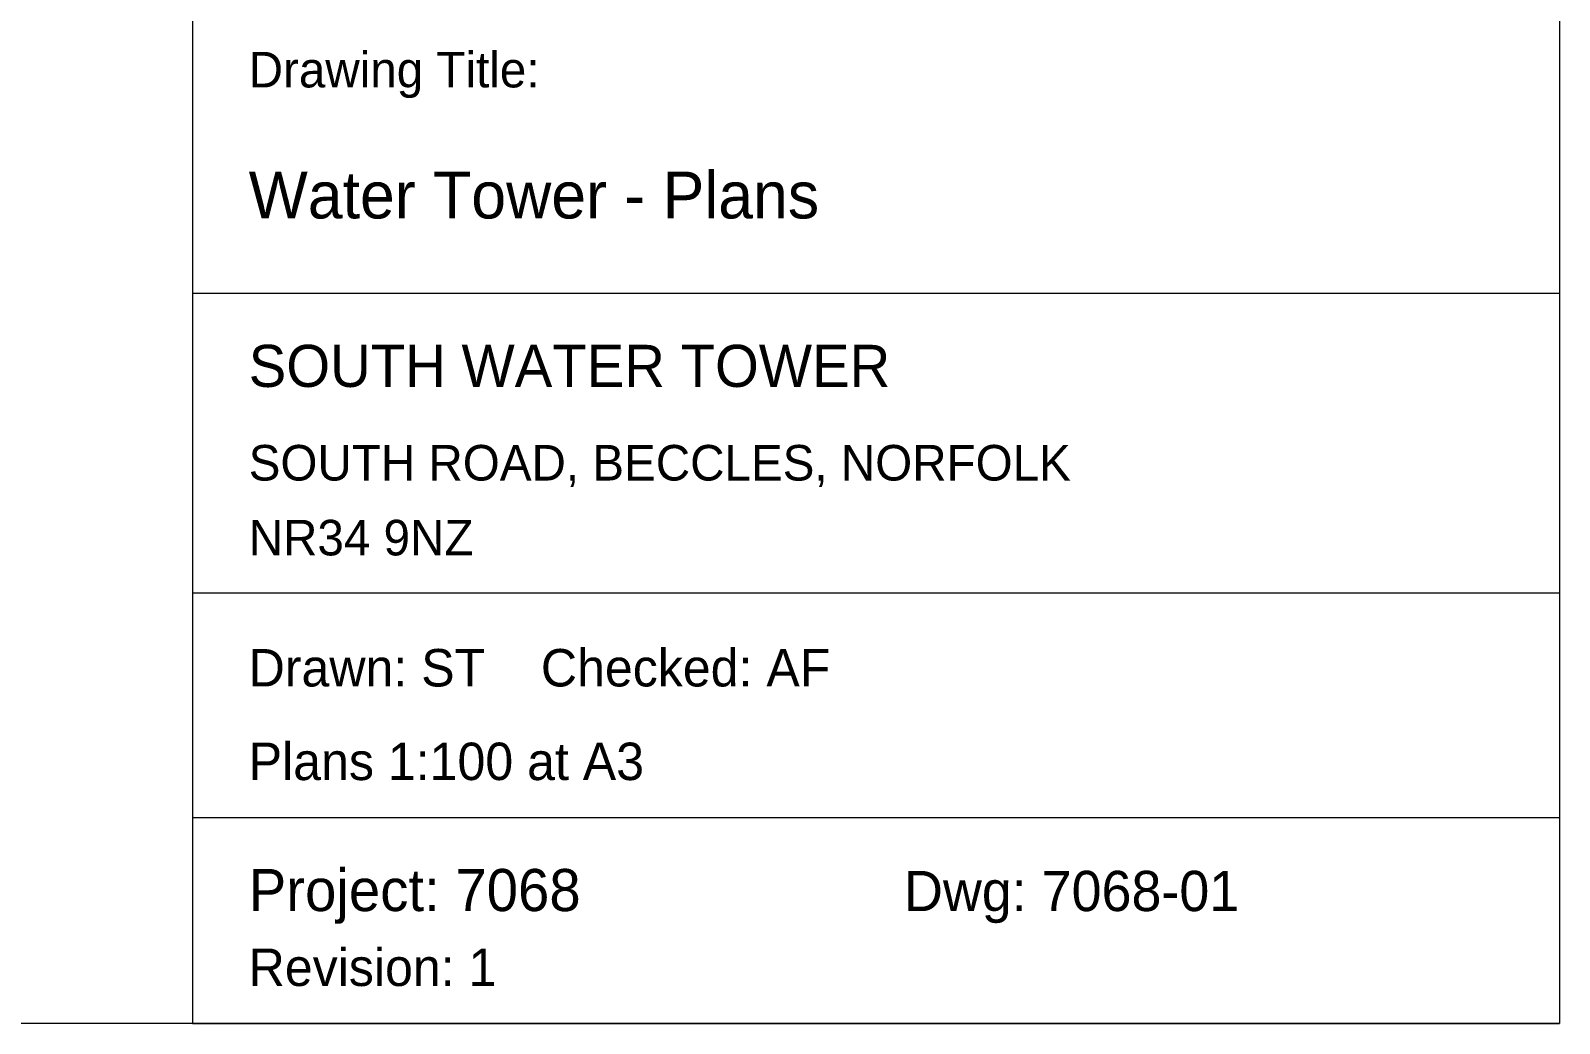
# Paper-space layout '01 Plans' of a CAD drawing. Header units: millimetres. Extents: x 5 to 415, y 7 to 290.
# Drawn here: x 333.4 to 415, y 7 to 60 of the extents above; entities that cross this region are included whole.
import ezdxf

# ---------------------------------------------------------------- set-up
doc = ezdxf.new("R2010")
doc.units = ezdxf.units.MM
doc.layers.add('SHEET', color=7, linetype='Continuous')
doc.layers.add('TEXT', color=7, linetype='Continuous')

# ---------------------------------------------------------------- blocks, each defined once
blk = doc.blocks.new('SHEET_01')
at = {"layer": 'SHEET', "lineweight": 18}
for p, q in [((342, 290), (342, 7)), ((415, 290), (415, 7)), ((342, 46), (415, 46)), ((342, 30), (415, 30)), ((342, 18), (415, 18)), ((415, 7), (5, 7)), ((342, 7), (415, 7))]:
    blk.add_line(p, q, dxfattribs=at)
at = {"layer": 'TEXT'}
for s, height, p in [('Drawing Title:', 1.9, (345, 57)), ('Water Tower - Plans', 2.5, (345, 50)), ('SOUTH WATER TOWER', 2.25, (345, 41)), ('SOUTH ROAD, BECCLES, NORFOLK', 1.9, (345, 36)), ('NR34 9NZ', 1.9, (345, 32)), ('Drawn: ST    Checked: AF', 2, (345, 25)), ('Plans 1:100 at A3', 2, (345, 20)), ('Project: 7068', 2.25, (345, 13)), ('Dwg: 7068-01', 2.15, (380, 13)), ('Revision: 1', 2, (345, 9))]:
    blk.add_text(s, height=height, dxfattribs=at).set_placement(p)

psp = doc.layouts.new('01 Plans')

# ---------------------------------------------------------------- block references
psp.add_blockref('SHEET_01', (0, 0))

doc.saveas('drawing.dxf')
